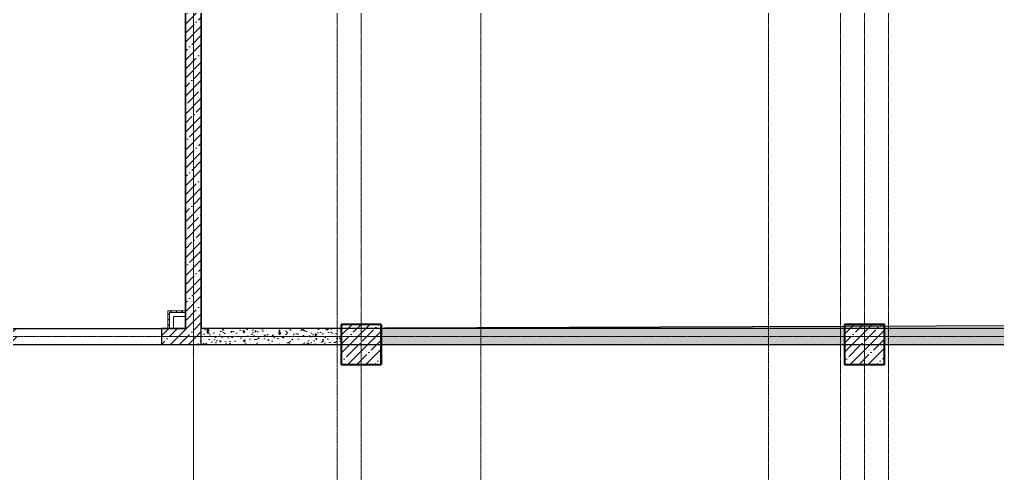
# Model space of a CAD drawing. Header units: millimetres. Extents: x -231292 to 573618, y -153144 to 564035.
# Drawn here: x 10908 to 23148, y -73158 to -67486 of the extents above; entities that cross this region are included whole.
import ezdxf

# ---------------------------------------------------------------- set-up
doc = ezdxf.new("R2010")
doc.units = ezdxf.units.MM
doc.linetypes.add('CENTER2', pattern=[28.575, 19.05, -3.175, 3.175, -3.175])
doc.linetypes.add('HIDDEN2', pattern=[4.7625, 3.175, -1.5875])
doc.layers.get('0').update_dxf_attribs({"color": 250})
for name, color, linetype, lineweight in [('АР_Колонны', 250, 'Continuous', 35), ('АР_Стены ГКЛ', 250, 'Continuous', 15), ('АР_Стены ЖБ', 250, 'Continuous', 35), ('АР_Стены ПЕНОблок', 250, 'Continuous', 20), ('АР_Штриховка', 250, 'Continuous', 0), ('РД_Оси_100', 250, 'Continuous', 0), ('Штриховка', 7, 'Continuous', 30)]:
    doc.layers.add(name, color=color, linetype=linetype, lineweight=lineweight)
doc.layers.add('КР_Балки-0.5', color=60, linetype='Continuous', lineweight=50, plot=False)
pattern_1 = [(45, (8883.46, -162345.28), (-112.2532, 112.2532), []), (45, (8995.71, -162345.28), (-112.2532, 112.2532), [198.4375, -39.6875, 0, -39.6875])]

# ---------------------------------------------------------------- blocks, each defined once
blk = doc.blocks.new('оси_рен')
at = {"layer": 'РД_Оси_100', "color": 251, "linetype": 'CENTER2', "true_color": 0x636466}
for p, q in [((1199852.916, 135558.25), (1199852.916, 223268.25)), ((1189697.958, 213313.25), (1241712.916, 213313.25))]:
    blk.add_line(p, q, dxfattribs=at)
for points in [[(1201652.916, 223268.25), (1201652.916, 135558.25)], [(1201952.916, 135558.25), (1201952.916, 223268.25)], [(1203452.916, 135558.25), (1203452.916, 223268.25)], [(1207052.916, 223268.25), (1207052.916, 135558.25)], [(1207952.916, 135558.25), (1207952.916, 223268.25)], [(1208252.916, 135558.25), (1208252.916, 223268.25)], [(1208552.916, 135558.25), (1208552.916, 223268.25)]]:
    blk.add_lwpolyline(points, dxfattribs=at)

msp = doc.modelspace()

# ---------------------------------------------------------------- hatches: boundary and pattern name
at = {"layer": 'АР_Стены ГКЛ', "linetype": 'Continuous', "lineweight": 0, "true_color": 0x000000}
h = msp.add_hatch(dxfattribs=at)
h.set_pattern_fill('ANSI31', color=18, scale=15, style=0)
h.set_pattern_definition([(45, (8883.46, -162345.283), (-33.67596, 33.67596), [])])
h.paths.add_polyline_path([(12763.461, -71125.283), (12783.461, -71145.283), (12983.458, -71145.283), (12983.458, -71125.283)], flags=0)
h = msp.add_hatch(dxfattribs=at)
h.set_pattern_fill('ANSI31', color=18, scale=15, style=0)
h.set_pattern_definition([(45, (8883.46, -162345.283), (-33.67596, 33.67596), [])])
h.paths.add_polyline_path([(12763.461, -71345.283), (12783.461, -71345.283), (12783.461, -71145.283), (12763.461, -71125.283)], flags=0)
at = {"layer": 'АР_Штриховка', "linetype": 'Continuous', "lineweight": 5, "true_color": 0x000000}
h = msp.add_hatch(dxfattribs=at)
h.set_pattern_fill('ANSI35', color=18, scale=25, angle=-360, style=0)
h.set_pattern_definition([(45, (8883.46, -162345.28), (-112.2532, 112.2532), []), (45, (8995.71, -162345.28), (-112.2532, 112.2532), [198.4375, -39.6875, 0, -39.6875])])
h.paths.add_polyline_path([(13183.458, -61945.283), (12983.458, -61945.283), (12983.458, -71345.283), (13183.458, -71545.283)], flags=0)
h = msp.add_hatch(dxfattribs=at)
h.set_pattern_fill('ANSI35', color=18, scale=25, style=0)
h.set_pattern_definition([(45, (8883.46, -162345.28), (-112.2532, 112.2532), []), (45, (8995.71, -162345.28), (-112.2532, 112.2532), [198.4375, -39.6875, 0, -39.6875])])
h.paths.add_polyline_path([(13183.458, -71545.283), (12983.458, -71345.283), (12683.458, -71345.283), (12683.458, -71545.283)], flags=0)
h.paths.add_polyline_path([(10883.458, -71545.283), (10883.458, -71345.283), (8983.458, -71345.283), (8783.458, -71545.283)], flags=0)
at = {"layer": 'АР_Штриховка', "linetype": 'Continuous', "lineweight": 0, "true_color": 0x000000}
h = msp.add_hatch(dxfattribs=at)
h.set_pattern_fill('AR-CONC', color=18, angle=45, style=0)
h.set_pattern_definition([(95, (8883.46, -162345.28), (140.09465, 117.55338), [19.05, -209.55]), (40, (8883.46, -162345.28), (-160.01845, 110.17673), [15.24, -167.6406]), (145.45144, (8895.13, -162335.49), (-19.9238, 227.7301), [16.19, -178.09024]), (91.1842, (8847.54, -162309.36), (221.41024, 161.9534), [28.575, -314.325]), (141.63556, (8866, -162295.87), (-7.0866, 342.8268), [24.285, -267.1356]), (36.18415, (8847.54, -162309.36), (-7.0866, 342.8268), [22.86, -251.4597]), (66, (8874.48, -162300.38), (179.51998, 34.89515), [19.05, -209.55]), (11, (8874.48, -162300.38), (-86.53993, 173.9412), [15.24, -167.64]), (116.45144, (8889.44, -162297.47), (92.98005, 208.83634), [16.19, -178.08994]), (82.5, (8883.46, -162345.28), (-57.60547, 61.973414), [0, -165.608, 0, -170.18, 0, -168.275]), (52.5, (8883.46, -162345.28), (-23.58973, 118.087), [0, -97.028, 0, -161.798, 0, -64.135]), (12.5, (8843.406, -162385.335), (99.927863, 91.826196), [0, -63.5, 0, -198.12, 0, -262.89]), (2.5, (8825.45, -162403.3), (86.7639, 122.7224), [0, -82.55, 0, -131.572, 0, -186.69])])
h.paths.add_polyline_path([(14933.458, -71545.283), (14933.458, -71345.283), (13183.458, -71345.283), (13183.458, -71545.283)], flags=0)
at = {"layer": 'АР_Штриховка', "linetype": 'Continuous', "lineweight": 5, "true_color": 0x000000}
h = msp.add_hatch(dxfattribs=at)
h.set_pattern_fill('ANSI35', color=18, scale=25, style=0)
h.set_pattern_definition(pattern_1)
h.paths.add_polyline_path([(14933.458, -71795.283), (15433.458, -71795.283), (15433.458, -71295.283), (14933.458, -71295.283)], flags=0)
at = {"layer": 'АР_Штриховка', "linetype": 'Continuous', "lineweight": 0, "true_color": 0x000000}
h = msp.add_hatch(dxfattribs=at)
h.set_pattern_fill('AR-CONC', color=18, angle=45, style=0)
h.set_pattern_definition([(95, (8883.46, -162345.28), (140.09465, 117.55338), [19.05, -209.55]), (40, (8883.46, -162345.28), (-160.01845, 110.17673), [15.24, -167.6406]), (145.45144, (8895.13, -162335.49), (-19.9238, 227.7301), [16.19, -178.09024]), (91.1842, (8847.54, -162309.36), (221.41024, 161.9534), [28.575, -314.325]), (141.63556, (8866, -162295.87), (-7.0866, 342.8268), [24.285, -267.1356]), (36.18415, (8847.54, -162309.36), (-7.0866, 342.8268), [22.86, -251.4597]), (66, (8874.48, -162300.38), (179.51998, 34.89515), [19.05, -209.55]), (11, (8874.48, -162300.38), (-86.53993, 173.9412), [15.24, -167.64]), (116.45144, (8889.44, -162297.47), (92.98005, 208.83634), [16.19, -178.08994]), (82.5, (8883.46, -162345.28), (-57.60547, 61.973414), [0, -165.608, 0, -170.18, 0, -168.275]), (52.5, (8883.46, -162345.28), (-23.58973, 118.087), [0, -97.028, 0, -161.798, 0, -64.135]), (12.5, (8843.406, -162385.335), (99.927863, 91.826196), [0, -63.5, 0, -198.12, 0, -262.89]), (2.5, (8825.45, -162403.3), (86.7639, 122.7224), [0, -82.55, 0, -131.572, 0, -186.69])])
h.paths.add_polyline_path([(21233.458, -71545.283), (21233.458, -71345.283), (15433.458, -71345.283), (15433.458, -71545.283)], flags=0)
at = {"layer": 'АР_Штриховка', "linetype": 'Continuous', "lineweight": 5, "true_color": 0x000000}
h = msp.add_hatch(dxfattribs=at)
h.set_pattern_fill('ANSI35', color=18, scale=25, style=0)
h.set_pattern_definition(pattern_1)
h.paths.add_polyline_path([(21233.458, -71795.283), (21733.458, -71795.283), (21733.458, -71295.283), (21233.458, -71295.283)], flags=0)
at = {"layer": 'АР_Штриховка', "linetype": 'Continuous', "lineweight": 0, "true_color": 0x000000}
h = msp.add_hatch(dxfattribs=at)
h.set_pattern_fill('AR-CONC', color=18, angle=45, style=0)
h.set_pattern_definition([(95, (8883.46, -162345.28), (140.09465, 117.55338), [19.05, -209.55]), (40, (8883.46, -162345.28), (-160.01845, 110.17673), [15.24, -167.6406]), (145.45144, (8895.13, -162335.49), (-19.9238, 227.7301), [16.19, -178.09024]), (91.1842, (8847.54, -162309.36), (221.41024, 161.9534), [28.575, -314.325]), (141.63556, (8866, -162295.87), (-7.0866, 342.8268), [24.285, -267.1356]), (36.18415, (8847.54, -162309.36), (-7.0866, 342.8268), [22.86, -251.4597]), (66, (8874.48, -162300.38), (179.51998, 34.89515), [19.05, -209.55]), (11, (8874.48, -162300.38), (-86.53993, 173.9412), [15.24, -167.64]), (116.45144, (8889.44, -162297.47), (92.98005, 208.83634), [16.19, -178.08994]), (82.5, (8883.46, -162345.28), (-57.60547, 61.973414), [0, -165.608, 0, -170.18, 0, -168.275]), (52.5, (8883.46, -162345.28), (-23.58973, 118.087), [0, -97.028, 0, -161.798, 0, -64.135]), (12.5, (8843.406, -162385.335), (99.927863, 91.826196), [0, -63.5, 0, -198.12, 0, -262.89]), (2.5, (8825.45, -162403.3), (86.7639, 122.7224), [0, -82.55, 0, -131.572, 0, -186.69])])
h.paths.add_polyline_path([(26933.458, -71545.283), (26933.458, -71345.283), (26133.458, -71345.283), (26133.458, -71545.283)], flags=0)
h.paths.add_polyline_path([(23233.458, -71545.283), (23233.458, -71345.283), (21733.458, -71345.283), (21733.458, -71545.283)], flags=0)

# ---------------------------------------------------------------- linework, layer by layer
for points in [[(9083.458, -61945.283), (8933.458, -61945.283), (8933.458, -71345.283), (12983.458, -71345.283), (12983.458, -61945.283)], [(10933.458, -71545.283), (12633.458, -71545.283)]]:
    msp.add_lwpolyline(points)
at = {"lineweight": -3}
msp.add_lwpolyline([(26983.449, -71295.303), (26983.47, -61945.303), (17983.47, -61945.283), (17983.458, -67345.283), (13183.458, -67345.272), (13183.448, -71345.272)], close=True, dxfattribs=at)
msp.add_lwpolyline([(26983.452, -76195.283), (26983.452, -76195.324), (22503.452, -76465.316), (22503.458, -73645.316), (21283.458, -73645.313), (21283.458, -73745.313), (8983.458, -73745.285), (8983.463, -71545.285), (36563.463, -71545.348), (36563.455, -74945.348), (36283.455, -74945.347), (36283.452, -76195.347)], dxfattribs=at)
at = {"layer": 'АР_Колонны', "color": 18, "linetype": 'HIDDEN2', "lineweight": 25, "true_color": 0x000000}
for p, q in [((14933.458, -71295.283), (15433.458, -71295.283)), ((14933.458, -71795.283), (14933.458, -71295.283)), ((15433.458, -71295.283), (15433.458, -71795.283)), ((21233.458, -71295.283), (21733.458, -71295.283)), ((21233.458, -71795.283), (21233.458, -71295.283)), ((21733.458, -71295.283), (21733.458, -71795.283)), ((15433.458, -71795.283), (14933.458, -71795.283)), ((21733.458, -71795.283), (21233.458, -71795.283))]:
    msp.add_line(p, q, dxfattribs=at)
at = {"layer": 'АР_Колонны', "color": 18, "linetype": 'Continuous', "lineweight": 30, "true_color": 0x000000}
for p, q in [((15433.458, -71295.283), (14933.458, -71295.283)), ((14933.458, -71295.283), (14933.458, -71795.283)), ((15433.458, -71795.283), (15433.458, -71295.283)), ((21733.458, -71295.283), (21233.458, -71295.283)), ((21233.458, -71295.283), (21233.458, -71795.283)), ((21733.458, -71795.283), (21733.458, -71295.283)), ((14933.458, -71795.283), (15433.458, -71795.283)), ((21233.458, -71795.283), (21733.458, -71795.283))]:
    msp.add_line(p, q, dxfattribs=at)
at = {"layer": 'АР_Стены ГКЛ', "color": 18, "linetype": 'Continuous', "lineweight": 5, "true_color": 0x000000}
for p, q in [((12983.458, -71125.283), (12763.461, -71125.283)), ((12763.461, -71125.283), (12763.461, -71345.283)), ((12983.458, -71145.283), (12783.461, -71145.283)), ((12783.461, -71145.283), (12983.458, -71145.283)), ((12783.461, -71145.283), (12783.461, -71345.283)), ((12783.461, -71345.283), (12783.461, -71145.283)), ((12833.461, -71195.283), (12983.458, -71195.283)), ((12833.461, -71345.283), (12833.461, -71195.283)), ((12983.458, -71145.283), (12983.458, -71125.283)), ((12983.458, -71195.283), (12983.458, -71145.283)), ((12763.461, -71345.283), (12783.461, -71345.283)), ((12783.461, -71345.283), (12833.461, -71345.283))]:
    msp.add_line(p, q, dxfattribs=at)
at = {"layer": 'АР_Стены ЖБ', "color": 18, "linetype": 'Continuous', "lineweight": 30, "true_color": 0x000000}
for p, q in [((12983.458, -61945.283), (12983.458, -71345.283)), ((13183.458, -71545.283), (13183.48, -61945.283)), ((12983.458, -71345.283), (12683.458, -71345.283)), ((12683.458, -71345.283), (12683.458, -71545.283)), ((12683.458, -71545.283), (13183.458, -71545.283))]:
    msp.add_line(p, q, dxfattribs=at)
at = {"layer": 'АР_Стены ЖБ', "color": 18, "linetype": 'Continuous', "lineweight": 40, "true_color": 0x000000}
for p, q in [((15433.458, -71295.283), (14933.458, -71295.283)), ((14933.458, -71295.283), (14933.458, -71795.283)), ((15433.458, -71795.283), (15433.458, -71295.283)), ((21733.458, -71295.283), (21233.458, -71295.283)), ((21233.458, -71295.283), (21233.458, -71795.283)), ((21733.458, -71795.283), (21733.458, -71295.283)), ((14933.458, -71795.283), (15433.458, -71795.283)), ((21233.458, -71795.283), (21733.458, -71795.283))]:
    msp.add_line(p, q, dxfattribs=at)
at = {"layer": 'АР_Стены ПЕНОблок', "color": 18, "linetype": 'Continuous', "lineweight": 20, "true_color": 0x000000}
for p, q in [((14933.448, -71345.276), (13183.448, -71345.272)), ((13183.448, -71345.272), (13183.448, -71545.272)), ((14933.458, -71545.283), (14933.458, -71345.283)), ((21233.458, -71345.283), (15433.458, -71345.283)), ((15433.458, -71345.283), (15433.458, -71545.283)), ((21233.458, -71545.283), (21233.458, -71345.283)), ((23233.458, -71345.283), (21733.458, -71345.283)), ((21733.458, -71345.283), (21733.458, -71545.283)), ((13183.458, -71545.283), (14933.458, -71545.283)), ((15433.458, -71545.283), (21233.458, -71545.283)), ((21733.458, -71545.283), (23233.458, -71545.283))]:
    msp.add_line(p, q, dxfattribs=at)
at = {"layer": 'КР_Балки-0.5', "color": 18, "ltscale": 200, "true_color": 0x000000}
msp.add_line((15433.458, -71795.283), (15433.458, -71295.283), dxfattribs=at)
msp.add_line((15433.458, -71795.283), (15433.458, -71295.283), dxfattribs=at)
at = {"layer": 'Штриховка'}
msp.add_lwpolyline([(13183.448, -71345.272), (13183.458, -67345.272), (17983.458, -67345.283), (17983.47, -61945.283), (21233.47, -61945.283), (21233.458, -62245.283), (21733.458, -62245.283), (21733.458, -61945.283), (26933.458, -61945.283), (26933.458, -71295.283), (26933.448, -71345.304)], close=True, dxfattribs=at)

# ---------------------------------------------------------------- block references
at = {"rotation": 359.999868838025}
msp.add_blockref('оси_рен', (-1186769.82, -284755.728), dxfattribs=at)

doc.saveas('drawing.dxf')
